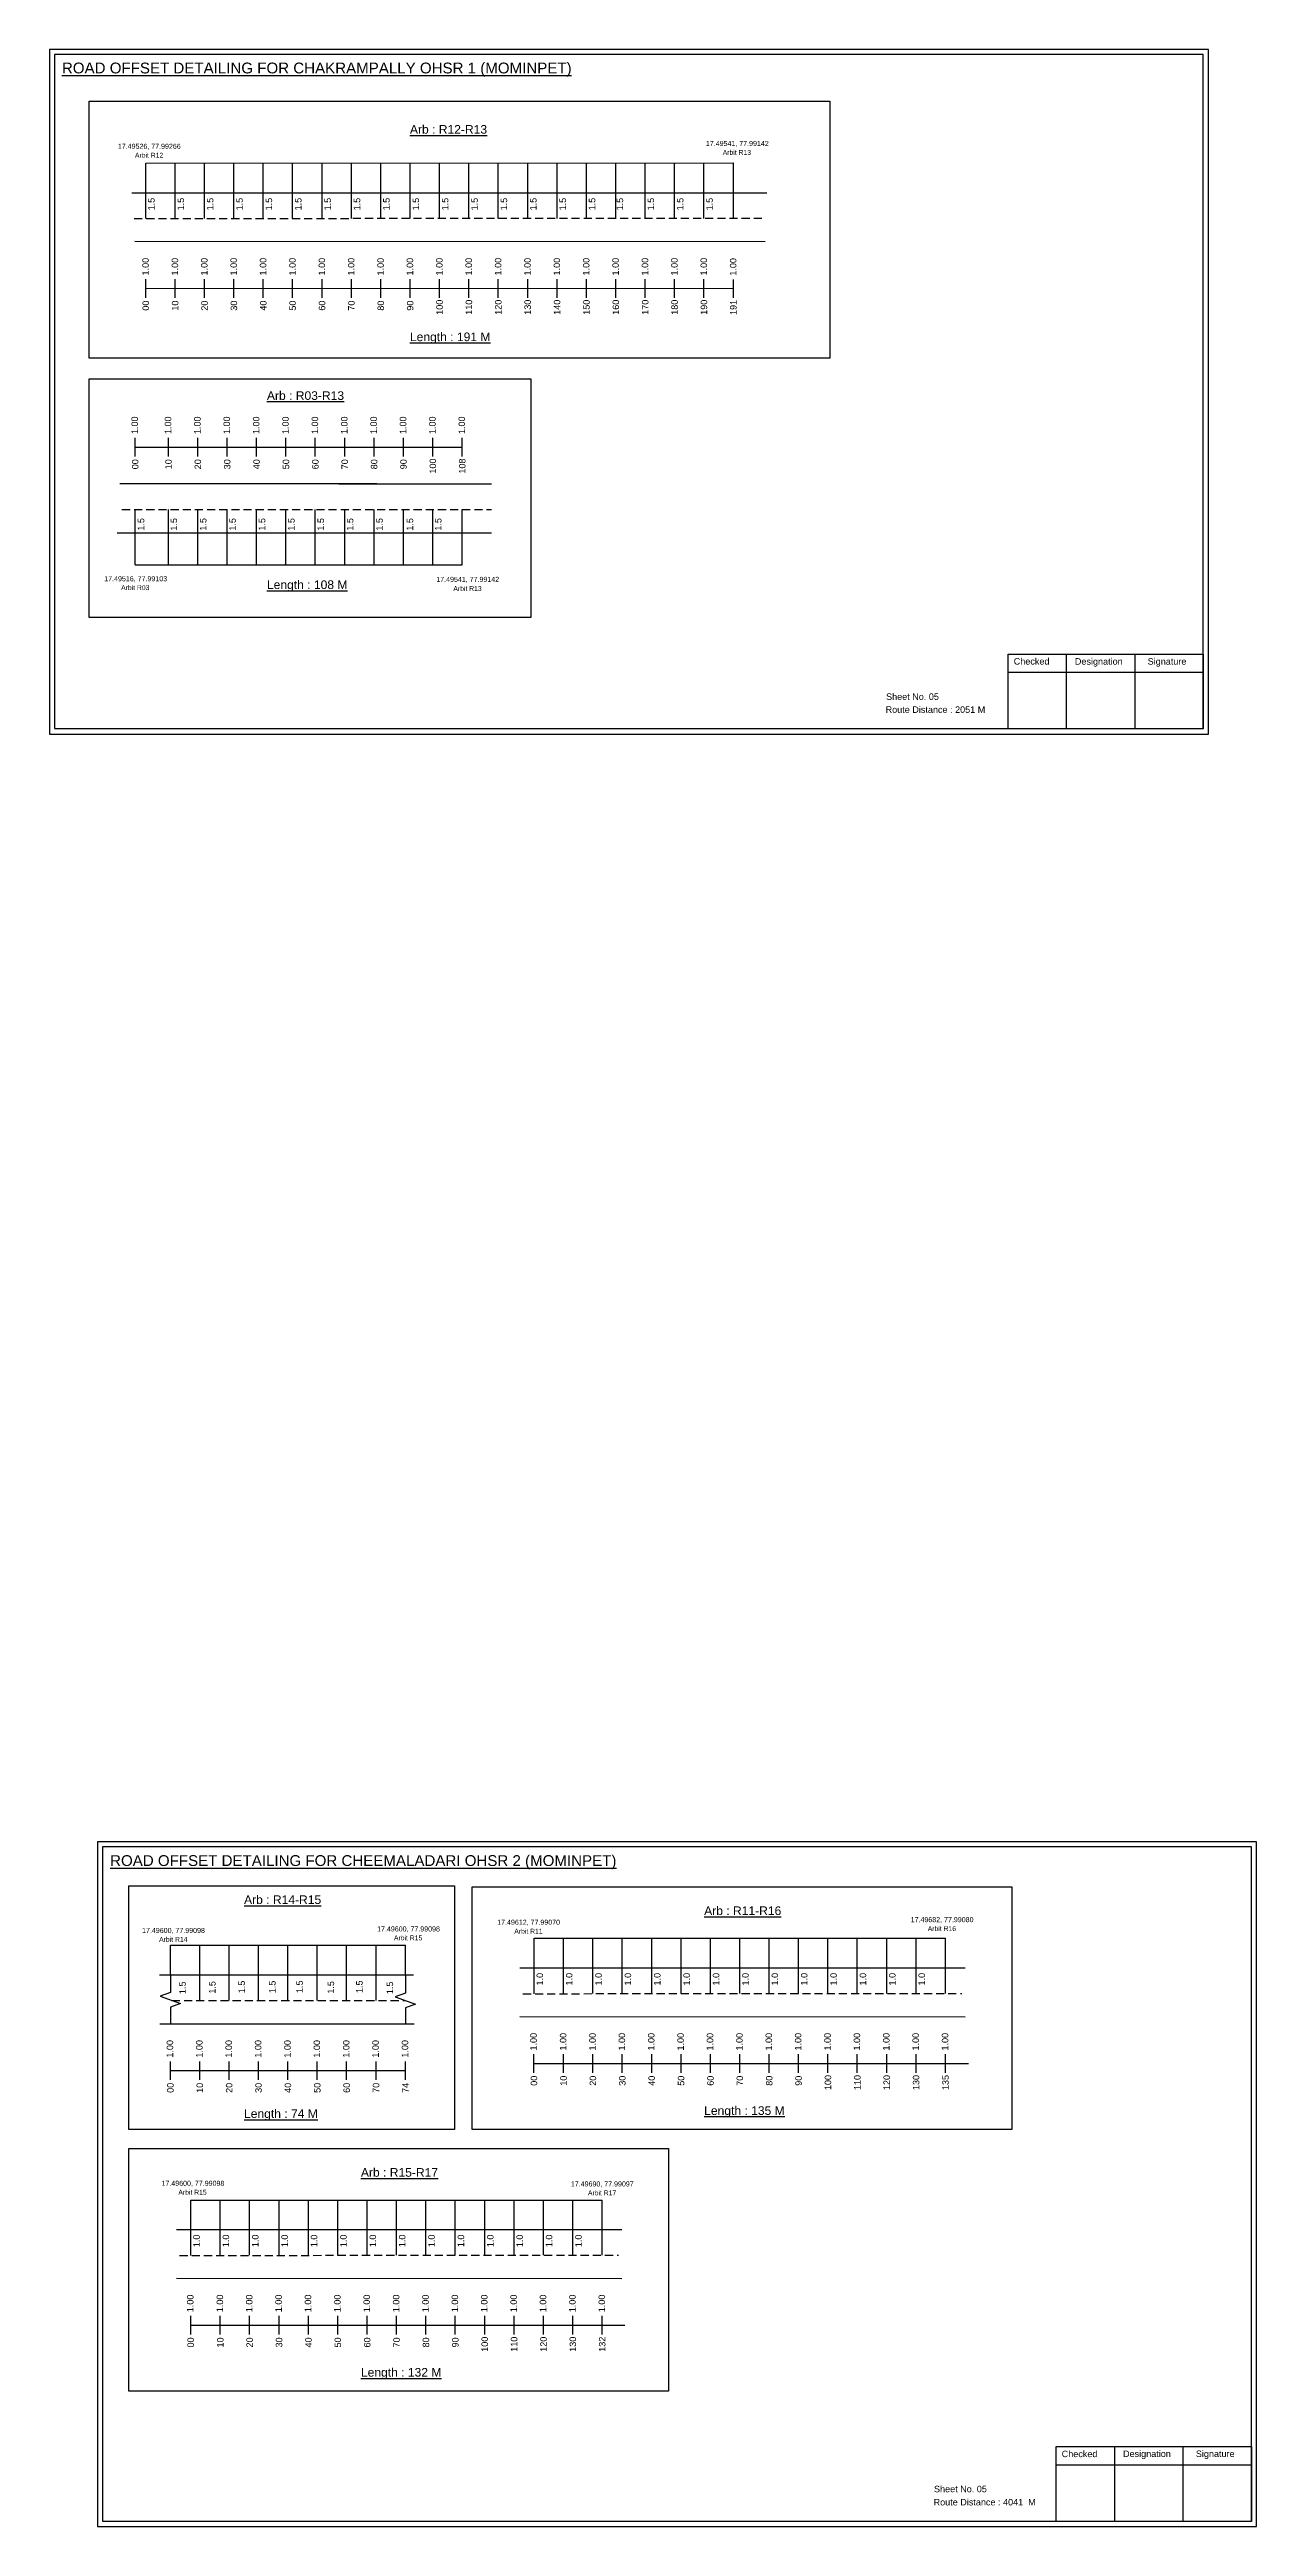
# Model space of a CAD drawing. Header units: inches. Extents: x 1943 to 8965, y 112 to 3168.
# Drawn here: x 5062 to 5621, y 112 to 1258 of the extents above; entities that cross this region are included whole.
import ezdxf

# ---------------------------------------------------------------- set-up
doc = ezdxf.new("R2010")
doc.units = ezdxf.units.IN
doc.header["$MEASUREMENT"] = 0
doc.linetypes.add('DASHED2', pattern=[0.375, 0.25, -0.125])
doc.layers.add('PDF_Geometry', color=7, linetype='Continuous')
doc.layers.add('PDF_Text', color=5, linetype='Continuous')
doc.styles.add('PDF Arial', font='arial.ttf')
doc.styles.get("Standard").update_dxf_attribs({"font": 'arial.ttf'})

msp = doc.modelspace()

# ---------------------------------------------------------------- linework, layer by layer
at = {"color": 5}
for p, q in [((5106.4, 1205.4), (5378.5, 1205.5)), ((5101.5, 1019.5), (5252.9, 1019.5)), ((5117.8, 380.7), (5226.6, 380.7)), ((5286.2, 384), (5476.6, 384)), ((5127.3, 262.8), (5317.7, 262.8))]:
    msp.add_line(p, q, dxfattribs=at)
for p, q in [((5106.4, 1179.8), (5106.4, 1205.4)), ((5120, 1179.8), (5120, 1205.4)), ((5133.6, 1179.8), (5133.6, 1205.4)), ((5147.2, 1179.8), (5147.2, 1205.4)), ((5160.8, 1179.8), (5160.8, 1205.4)), ((5174.4, 1179.8), (5174.4, 1205.4)), ((5188, 1179.8), (5188, 1205.4)), ((5201.6, 1179.8), (5201.6, 1205.4)), ((5215.2, 1179.8), (5215.2, 1205.4)), ((5228.8, 1179.8), (5228.8, 1205.4)), ((5242.4, 1179.8), (5242.4, 1205.4)), ((5256, 1179.8), (5256, 1205.4)), ((5269.6, 1179.8), (5269.6, 1205.4)), ((5283.2, 1179.8), (5283.2, 1205.4)), ((5296.8, 1179.8), (5296.8, 1205.4)), ((5310.4, 1179.8), (5310.4, 1205.4)), ((5324, 1179.8), (5324, 1205.4)), ((5337.6, 1179.8), (5337.6, 1205.4)), ((5351.2, 1179.8), (5351.2, 1205.4)), ((5364.8, 1179.8), (5364.8, 1205.4)), ((5378.5, 1180), (5378.5, 1205.5)), ((5100, 1191.7), (5393.9, 1191.7)), ((5101.3, 1169.2), (5393.2, 1169.1)), ((5213.3, 1057), (5094.4, 1057)), ((5195.8, 1057), (5266.5, 1057)), ((5101.5, 1019.5), (5101.5, 1045.1)), ((5116.9, 1019.5), (5116.9, 1045.1)), ((5130.5, 1019.5), (5130.5, 1045.1)), ((5144.1, 1019.5), (5144.1, 1045.1)), ((5157.7, 1019.5), (5157.7, 1045.1)), ((5171.3, 1019.5), (5171.3, 1045.1)), ((5184.9, 1019.5), (5184.9, 1045.1)), ((5198.5, 1019.5), (5198.5, 1045.1)), ((5212.1, 1019.5), (5212.1, 1045.1)), ((5225.7, 1019.5), (5225.7, 1045.1)), ((5239.3, 1019.5), (5239.3, 1045.1)), ((5252.9, 1019.5), (5252.9, 1045.1)), ((5093.2, 1034.3), (5266.5, 1034.3)), ((5117.8, 367), (5117.8, 380.7)), ((5131.4, 355.1), (5131.4, 380.7)), ((5145, 355.1), (5145, 380.7)), ((5158.6, 355.1), (5158.6, 380.7)), ((5172.2, 355.1), (5172.2, 380.7)), ((5185.8, 355.1), (5185.8, 380.7)), ((5199.4, 355.1), (5199.4, 380.7)), ((5213, 355.1), (5213, 380.7)), ((5226.6, 367), (5226.6, 380.7)), ((5286.2, 358.3), (5286.2, 384)), ((5299.8, 358.4), (5299.8, 384)), ((5313.4, 358.4), (5313.4, 384)), ((5327, 358.4), (5327, 384)), ((5340.6, 358.4), (5340.6, 384)), ((5354.2, 358.4), (5354.2, 384)), ((5367.8, 358.4), (5367.8, 384)), ((5381.4, 358.4), (5381.4, 384)), ((5395, 358.4), (5395, 384)), ((5408.6, 358.4), (5408.6, 384)), ((5422.2, 358.4), (5422.2, 384)), ((5435.8, 358.4), (5435.8, 384)), ((5449.4, 358.4), (5449.4, 384)), ((5463, 358.4), (5463, 384)), ((5476.6, 358.4), (5476.6, 384)), ((5112.8, 367), (5230.4, 367.1)), ((5279.6, 370.3), (5485.7, 370.3)), ((5112.9, 344.3), (5230.7, 344.3)), ((5279.5, 347.7), (5485.7, 347.6)), ((5127.3, 237.2), (5127.3, 262.8)), ((5140.9, 237.3), (5140.9, 262.8)), ((5154.5, 237.3), (5154.5, 262.8)), ((5168.1, 237.3), (5168.1, 262.8)), ((5181.7, 237.3), (5181.7, 262.8)), ((5195.3, 237.3), (5195.3, 262.8)), ((5208.9, 237.3), (5208.9, 262.8)), ((5222.5, 237.3), (5222.5, 262.8)), ((5236.1, 237.3), (5236.1, 262.8)), ((5249.7, 237.3), (5249.7, 262.8)), ((5263.3, 237.3), (5263.3, 262.8)), ((5276.9, 237.3), (5276.9, 262.8)), ((5290.5, 237.3), (5290.5, 262.8)), ((5304.1, 237.3), (5304.1, 262.8)), ((5317.7, 237.3), (5317.7, 262.8)), ((5120.7, 249.2), (5326.8, 249.2)), ((5120.6, 226.6), (5326.8, 226.5))]:
    msp.add_line(p, q)
at = {"linetype": 'DASHED2', "ltscale": 15}
for p, q in [((5101, 1179.8), (5391.6, 1179.9)), ((5095.4, 1045.1), (5266.5, 1045.1)), ((5281, 358.3), (5484.2, 358.4)), ((5118.5, 355.1), (5226.6, 355.1)), ((5122.1, 237.2), (5325.3, 237.3))]:
    msp.add_line(p, q, dxfattribs=at)
at = {"color": 217, "true_color": 0x93278f}
for p, q in [((5106.4, 1143.1), (5106.4, 1151.7)), ((5106.4, 1147.4), (5378.5, 1147.5)), ((5120, 1143.1), (5120, 1151.7)), ((5133.6, 1143.1), (5133.6, 1151.7)), ((5147.2, 1143.1), (5147.2, 1151.7)), ((5160.8, 1143.1), (5160.8, 1151.7)), ((5174.4, 1143.1), (5174.4, 1151.7)), ((5188, 1143.1), (5188, 1151.7)), ((5201.6, 1143.1), (5201.6, 1151.7)), ((5215.2, 1143.1), (5215.2, 1151.7)), ((5228.8, 1143.1), (5228.8, 1151.7)), ((5242.4, 1143.1), (5242.4, 1151.7)), ((5256, 1143.1), (5256, 1151.7)), ((5269.6, 1143.1), (5269.6, 1151.7)), ((5283.2, 1143.1), (5283.2, 1151.7)), ((5296.8, 1143.1), (5296.8, 1151.7)), ((5310.4, 1143.1), (5310.4, 1151.7)), ((5324, 1143.1), (5324, 1151.7)), ((5337.6, 1143.1), (5337.6, 1151.7)), ((5351.2, 1143.1), (5351.2, 1151.7)), ((5364.8, 1143.1), (5364.8, 1151.7)), ((5378.5, 1143), (5378.5, 1151.6)), ((5101.5, 1069.7), (5101.5, 1078.2)), ((5116.9, 1069.7), (5116.9, 1078.2)), ((5130.5, 1069.7), (5130.5, 1078.2)), ((5144.1, 1069.7), (5144.1, 1078.2)), ((5157.7, 1069.7), (5157.7, 1078.2)), ((5171.3, 1069.7), (5171.3, 1078.2)), ((5184.9, 1069.7), (5184.9, 1078.2)), ((5198.5, 1069.7), (5198.5, 1078.2)), ((5212.1, 1069.7), (5212.1, 1078.2)), ((5225.7, 1069.7), (5225.7, 1078.2)), ((5239.3, 1069.7), (5239.3, 1078.2)), ((5252.9, 1069.7), (5252.9, 1078.2)), ((5101.5, 1074), (5252.9, 1074)), ((5117.8, 318.4), (5117.8, 327)), ((5117.8, 322.7), (5226.6, 322.7)), ((5131.4, 318.4), (5131.4, 327)), ((5145, 318.4), (5145, 327)), ((5158.6, 318.4), (5158.6, 327)), ((5172.2, 318.4), (5172.2, 327)), ((5185.8, 318.4), (5185.8, 327)), ((5199.4, 318.4), (5199.4, 327)), ((5213, 318.4), (5213, 327)), ((5226.6, 318.4), (5226.6, 327)), ((5286.1, 321.7), (5286.1, 330.3)), ((5286.1, 326), (5487.2, 326)), ((5299.8, 321.7), (5299.8, 330.3)), ((5313.4, 321.7), (5313.4, 330.3)), ((5327, 321.7), (5327, 330.3)), ((5340.6, 321.7), (5340.6, 330.3)), ((5354.2, 321.7), (5354.2, 330.3)), ((5367.8, 321.7), (5367.8, 330.3)), ((5381.4, 321.7), (5381.4, 330.3)), ((5395, 321.7), (5395, 330.3)), ((5408.6, 321.7), (5408.6, 330.3)), ((5422.2, 321.7), (5422.2, 330.3)), ((5435.8, 321.7), (5435.8, 330.3)), ((5449.4, 321.7), (5449.4, 330.3)), ((5463, 321.7), (5463, 330.3)), ((5476.6, 321.7), (5476.6, 330.3)), ((5127.2, 200.6), (5127.2, 209.2)), ((5140.9, 200.6), (5140.9, 209.2)), ((5154.5, 200.6), (5154.5, 209.2)), ((5168.1, 200.6), (5168.1, 209.2)), ((5181.7, 200.6), (5181.7, 209.2)), ((5195.3, 200.6), (5195.3, 209.2)), ((5208.9, 200.6), (5208.9, 209.2)), ((5222.5, 200.6), (5222.5, 209.2)), ((5236.1, 200.6), (5236.1, 209.2)), ((5249.7, 200.6), (5249.7, 209.2)), ((5263.3, 200.6), (5263.3, 209.2)), ((5276.9, 200.6), (5276.9, 209.2)), ((5290.5, 200.6), (5290.5, 209.2)), ((5304.1, 200.6), (5304.1, 209.2)), ((5317.7, 200.6), (5317.7, 209.2)), ((5127.2, 204.9), (5328.2, 204.9))]:
    msp.add_line(p, q, dxfattribs=at)
for points in [[(5080.2, 1234.1), (5423.1, 1234.1), (5423.1, 1115.1), (5080.2, 1115.1)], [(5080.2, 1105.6), (5284.7, 1105.6), (5284.7, 995.1), (5080.2, 995.1)], [(5098.6, 408.2), (5249.4, 408.2), (5249.4, 295.5), (5098.6, 295.5)], [(5257.5, 407.8), (5507.3, 407.8), (5507.3, 295.5), (5257.5, 295.5)], [(5098.6, 286.7), (5348.4, 286.7), (5348.4, 174.4), (5098.6, 174.4)]]:
    msp.add_lwpolyline(points, close=True)
at = {"linetype": 'Continuous'}
for points in [[(5117.8, 367.3), (5117.8, 358.9), (5113, 357.2), (5122.5, 353.7), (5117.8, 352), (5117.8, 344.6)], [(5226.6, 367), (5226.6, 358.6), (5221.8, 356.9), (5231.3, 353.4), (5226.6, 351.7), (5226.6, 344.3)]]:
    msp.add_lwpolyline(points, dxfattribs=at)
at = {"layer": 'PDF_Geometry'}
for points in [[(5061.9, 1257.9), (5061.9, 941.2), (5598.3, 941.2), (5598.3, 1257.9)], [(5064.2, 1255.6), (5064.2, 943.7), (5595.9, 943.7), (5595.9, 1255.6)], [(5084.1, 428.5), (5084.1, 111.8), (5620.6, 111.8), (5620.6, 428.5)], [(5086.4, 426.2), (5086.4, 114.2), (5618.2, 114.2), (5618.2, 426.2)]]:
    msp.add_lwpolyline(points, close=True, dxfattribs=at)
at = {"layer": 'PDF_Geometry', "color": 242, "true_color": 0xcc1f26}
for points in [[(5595.9, 943.6), (5505.6, 943.6), (5505.6, 978.2), (5595.9, 978.2)], [(5618.2, 114.1), (5527.8, 114.1), (5527.8, 148.7), (5618.2, 148.7)]]:
    msp.add_lwpolyline(points, close=True, dxfattribs=at)
for points in [[(5532.5, 978.2), (5532.5, 943.6)], [(5564.3, 978.2), (5564.3, 943.6)], [(5505.6, 969.8), (5595.9, 969.8)], [(5527.8, 140.3), (5618.2, 140.3)], [(5554.8, 148.7), (5554.8, 114.1)], [(5586.5, 148.7), (5586.5, 114.1)]]:
    msp.add_lwpolyline(points, dxfattribs=at)

# ---------------------------------------------------------------- texts
at = {"color": 242, "true_color": 0xcd2027}
for s, height, p in [('%%UROAD OFFSET DETAILING FOR CHAKRAMPALLY OHSR 1 (MOMINPET)', 5, (5067.6, 1246.9)), ('%%UArb : R12-R13', 4, (5228.7, 1219)), ('%%ULength : 191 M', 4, (5228.7, 1123)), ('%%UArb : R03-R13', 4, (5162.5, 1095.8)), ('%%ULength : 108 M', 4, (5162.5, 1008.3)), ('%%UROAD OFFSET DETAILING FOR CHEEMALADARI OHSR 2 (MOMINPET)', 5, (5089.9, 417.4)), ('%%UArb : R14-R15', 4, (5151.9, 399.8)), ('%%UArb : R11-R16', 4, (5364.9, 394.7)), ('%%ULength : 74 M', 4, (5151.9, 300.8)), ('%%ULength : 135 M', 4, (5364.9, 302.2)), ('%%UArb : R15-R17', 4, (5206, 273.6)), ('%%ULength : 132 M', 4, (5206, 181.1))]:
    msp.add_text(s, height=height, dxfattribs=at).set_placement(p)
at = {"color": 5}
for s, height, p in [('17.49541, 77.99142', 2.34, (5365.7, 1213.3)), ('17.49526, 77.99266', 2.34, (5093.5, 1212)), ('Arbit R12', 2.25, (5101.4, 1207.9)), ('Arbit R13', 2.25, (5373.5, 1209.2)), ('17.49516, 77.99103', 2.34, (5087.2, 1011.9)), ('Arbit R03', 2.25, (5095, 1007.8)), ('17.49541, 77.99142', 2.34, (5240.9, 1011.6)), ('Arbit R13', 2.25, (5248.8, 1007.4)), ('17.49612, 77.99070', 2.34, (5269.1, 390.2)), ('17.49682, 77.99080', 2.34, (5460.5, 391.4)), ('17.49600, 77.99098', 2.34, (5104.7, 386.4)), ('Arbit R14', 2.25, (5112.6, 382.3)), ('17.49600, 77.99098', 2.34, (5213.5, 387.1)), ('Arbit R15', 2.25, (5221.3, 383)), ('Arbit R11', 2.25, (5277, 386.1)), ('Arbit R16', 2.25, (5468.4, 387.3)), ('17.49600, 77.99098', 2.34, (5113.7, 269.4)), ('Arbit R15', 2.25, (5121.5, 265.3)), ('17.49690, 77.99097', 2.34, (5303.2, 269.1)), ('Arbit R17', 2.25, (5311.1, 265))]:
    msp.add_text(s, height=height, dxfattribs=at).set_placement(p)
for s, p in [('1.5', (5110.5, 1183.5)), ('1.5', (5124.1, 1183.5)), ('1.5', (5137.7, 1183.5)), ('1.5', (5151.3, 1183.5)), ('1.5', (5164.9, 1183.5)), ('1.5', (5178.5, 1183.5)), ('1.5', (5192.1, 1183.5)), ('1.5', (5205.7, 1183.5)), ('1.5', (5219.3, 1183.5)), ('1.5', (5232.9, 1183.5)), ('1.5', (5246.5, 1183.5)), ('1.5', (5260.1, 1183.5)), ('1.5', (5273.7, 1183.5)), ('1.5', (5287.3, 1183.5)), ('1.5', (5300.9, 1183.5)), ('1.5', (5314.5, 1183.5)), ('1.5', (5327.4, 1183.5)), ('1.5', (5341.7, 1183.5)), ('1.5', (5355.3, 1183.5)), ('1.5', (5368.9, 1183.5)), ('1.5', (5105.7, 1035.3)), ('1.5', (5120.9, 1035.3)), ('1.5', (5134.5, 1035.3)), ('1.5', (5148.1, 1035.3)), ('1.5', (5161.7, 1035.3)), ('1.5', (5175.3, 1035.3)), ('1.5', (5188.9, 1035.3)), ('1.5', (5202.5, 1035.3)), ('1.5', (5216.1, 1035.3)), ('1.5', (5230.2, 1035.3)), ('1.5', (5243.3, 1035.3)), ('1.0', (5290.3, 362.1)), ('1.0', (5303.9, 362.1)), ('1.0', (5317.5, 362.1)), ('1.0', (5331.1, 362.1)), ('1.0', (5344.7, 362.1)), ('1.0', (5358.3, 362.1)), ('1.0', (5371.9, 362.1)), ('1.0', (5385.5, 362.1)), ('1.0', (5399.1, 362.1)), ('1.0', (5412.7, 362.1)), ('1.0', (5426.3, 362.1)), ('1.0', (5439.9, 362.1)), ('1.0', (5453.5, 362.1)), ('1.0', (5467.1, 362.1)), ('1.5', (5124.9, 358.1)), ('1.5', (5138.7, 358.3)), ('1.5', (5152.3, 358.5)), ('1.5', (5166.5, 358.5)), ('1.5', (5179.1, 358.6)), ('1.5', (5193.6, 358.3)), ('1.5', (5206.8, 358.6)), ('1.5', (5220.9, 358.1)), ('1.0', (5131.4, 241)), ('1.0', (5145, 241)), ('1.0', (5158.6, 241)), ('1.0', (5172.2, 241)), ('1.0', (5185.8, 241)), ('1.0', (5199.4, 241)), ('1.0', (5213, 241)), ('1.0', (5226.6, 241)), ('1.0', (5240.2, 241)), ('1.0', (5253.8, 241)), ('1.0', (5267.4, 241)), ('1.0', (5281, 241)), ('1.0', (5294.6, 241)), ('1.0', (5308.2, 241))]:
    msp.add_text(s, height=3, rotation=90).set_placement(p)
at = {"color": 217, "true_color": 0x93278f}
for s, p in [('1.00', (5107.8, 1153.4)), ('1.00', (5121.4, 1153.4)), ('1.00', (5135, 1153.4)), ('1.00', (5148.6, 1153.4)), ('1.00', (5162.2, 1153.4)), ('1.00', (5175.8, 1153.4)), ('1.00', (5189.4, 1153.4)), ('1.00', (5203, 1153.4)), ('1.00', (5216.6, 1153.4)), ('1.00', (5230.2, 1153.4)), ('1.00', (5243.8, 1153.4)), ('1.00', (5257.4, 1153.4)), ('1.00', (5271, 1153.4)), ('1.00', (5284.6, 1153.4)), ('1.00', (5298.2, 1153.4)), ('1.00', (5311.8, 1153.4)), ('1.00', (5325.4, 1153.4)), ('1.00', (5339, 1153.4)), ('1.00', (5352.6, 1153.4)), ('1.00', (5366.2, 1153.4)), ('1.00', (5379.8, 1153.3)), ('00', (5107.9, 1137.1)), ('10', (5121.5, 1137.1)), ('20', (5135.1, 1137.1)), ('30', (5148.7, 1137.1)), ('40', (5162.3, 1137.1)), ('50', (5175.9, 1137.1)), ('60', (5189.5, 1137.1)), ('70', (5203.1, 1137.1)), ('80', (5216.7, 1137.1)), ('90', (5230.3, 1137.1)), ('100', (5243.9, 1135.2)), ('110', (5257.5, 1135.2)), ('120', (5271.1, 1135.2)), ('130', (5284.7, 1135.2)), ('140', (5298.3, 1135.2)), ('150', (5311.9, 1135.2)), ('160', (5325.5, 1135.2)), ('170', (5339.1, 1135.2)), ('180', (5352.7, 1135.2)), ('190', (5366.3, 1135.2)), ('191', (5379.9, 1135.1)), ('1.00', (5102.8, 1080)), ('1.00', (5118.2, 1080)), ('1.00', (5131.8, 1080)), ('1.00', (5145.4, 1080)), ('1.00', (5159, 1080)), ('1.00', (5172.6, 1080)), ('1.00', (5186.2, 1080)), ('1.00', (5199.8, 1080)), ('1.00', (5213.4, 1080)), ('1.00', (5227, 1080)), ('1.00', (5240.6, 1080)), ('1.00', (5254.2, 1080)), ('00', (5103, 1063.7)), ('10', (5118.4, 1063.7)), ('20', (5132, 1063.7)), ('30', (5145.6, 1063.7)), ('40', (5159.2, 1063.7)), ('50', (5172.8, 1063.7)), ('60', (5186.4, 1063.7)), ('70', (5200, 1063.7)), ('80', (5213.6, 1063.7)), ('90', (5227.2, 1063.7)), ('100', (5240.8, 1061.7)), ('108', (5254.4, 1061.7)), ('1.00', (5119.1, 328.7)), ('1.00', (5132.7, 328.7)), ('1.00', (5146.3, 328.7)), ('1.00', (5159.9, 328.7)), ('1.00', (5173.5, 328.7)), ('1.00', (5187.1, 328.7)), ('1.00', (5200.7, 328.7)), ('1.00', (5214.3, 328.7)), ('1.00', (5227.9, 328.7)), ('1.00', (5287.4, 332)), ('1.00', (5301.1, 332)), ('1.00', (5314.7, 332)), ('1.00', (5328.3, 332)), ('1.00', (5341.9, 332)), ('1.00', (5355.5, 332)), ('1.00', (5369.1, 332)), ('1.00', (5382.7, 332)), ('1.00', (5396.3, 332)), ('1.00', (5409.9, 332)), ('1.00', (5423.5, 332)), ('1.00', (5437.1, 332)), ('1.00', (5450.7, 332)), ('1.00', (5464.3, 332)), ('1.00', (5477.9, 332)), ('00', (5119.3, 312.4)), ('10', (5132.9, 312.4)), ('20', (5146.5, 312.4)), ('30', (5160.1, 312.4)), ('40', (5173.7, 312.4)), ('50', (5187.3, 312.4)), ('60', (5200.9, 312.4)), ('70', (5214.5, 312.4)), ('74', (5228.1, 312.4)), ('00', (5287.6, 315.7)), ('10', (5301.3, 315.7)), ('20', (5314.9, 315.7)), ('30', (5328.5, 315.7)), ('40', (5342.1, 315.7)), ('50', (5355.7, 315.7)), ('60', (5369.3, 315.7)), ('70', (5382.9, 315.7)), ('80', (5396.5, 315.7)), ('90', (5410.1, 315.7)), ('100', (5423.7, 313.7)), ('110', (5437.3, 313.7)), ('120', (5450.9, 313.7)), ('130', (5464.5, 313.7)), ('135', (5478.1, 313.7)), ('1.00', (5128.5, 210.9)), ('1.00', (5142.2, 210.9)), ('1.00', (5155.8, 210.9)), ('1.00', (5169.4, 210.9)), ('1.00', (5183, 210.9)), ('1.00', (5196.6, 210.9)), ('1.00', (5210.2, 210.9)), ('1.00', (5223.8, 210.9)), ('1.00', (5237.4, 210.9)), ('1.00', (5251, 210.9)), ('1.00', (5264.6, 210.9)), ('1.00', (5278.2, 210.9)), ('1.00', (5291.8, 210.9)), ('1.00', (5305.4, 210.9)), ('1.00', (5319, 210.9)), ('00', (5128.7, 194.6)), ('10', (5142.4, 194.6)), ('20', (5156, 194.6)), ('30', (5169.6, 194.6)), ('40', (5183.2, 194.6)), ('50', (5196.8, 194.6)), ('60', (5210.4, 194.6)), ('70', (5224, 194.6)), ('80', (5237.6, 194.6)), ('90', (5251.2, 194.6)), ('100', (5264.8, 192.6)), ('110', (5278.4, 192.6)), ('120', (5292, 192.6)), ('130', (5305.6, 192.6)), ('132', (5319.2, 192.6))]:
    msp.add_text(s, height=3, rotation=90, dxfattribs=at).set_placement(p)
for s, p in [('Route Distance : 2051 M', (5448.9, 951)), ('Sheet No. 05', (5449.1, 957)), ('Sheet No. 05', (5471.3, 127.6)), ('Route Distance : 4041  M', (5471.1, 121.5))]:
    msp.add_text(s, height=3).set_placement(p)
at = {"layer": 'PDF_Text', "color": 7, "attachment_point": 7, "style": 'PDF Arial'}
for s, insert, char_height in [('Checked', (5508.2, 973.3), 3), ('Designation', (5536.5, 972.4), 3.001), ('Signature', (5570.2, 972.4), 3), ('Checked', (5530.4, 143.8), 3), ('Designation', (5558.8, 143), 3.001), ('Signature', (5592.5, 143), 3)]:
    msp.add_mtext(s, dxfattribs=dict(at, insert=insert, char_height=char_height))

doc.saveas('drawing.dxf')
